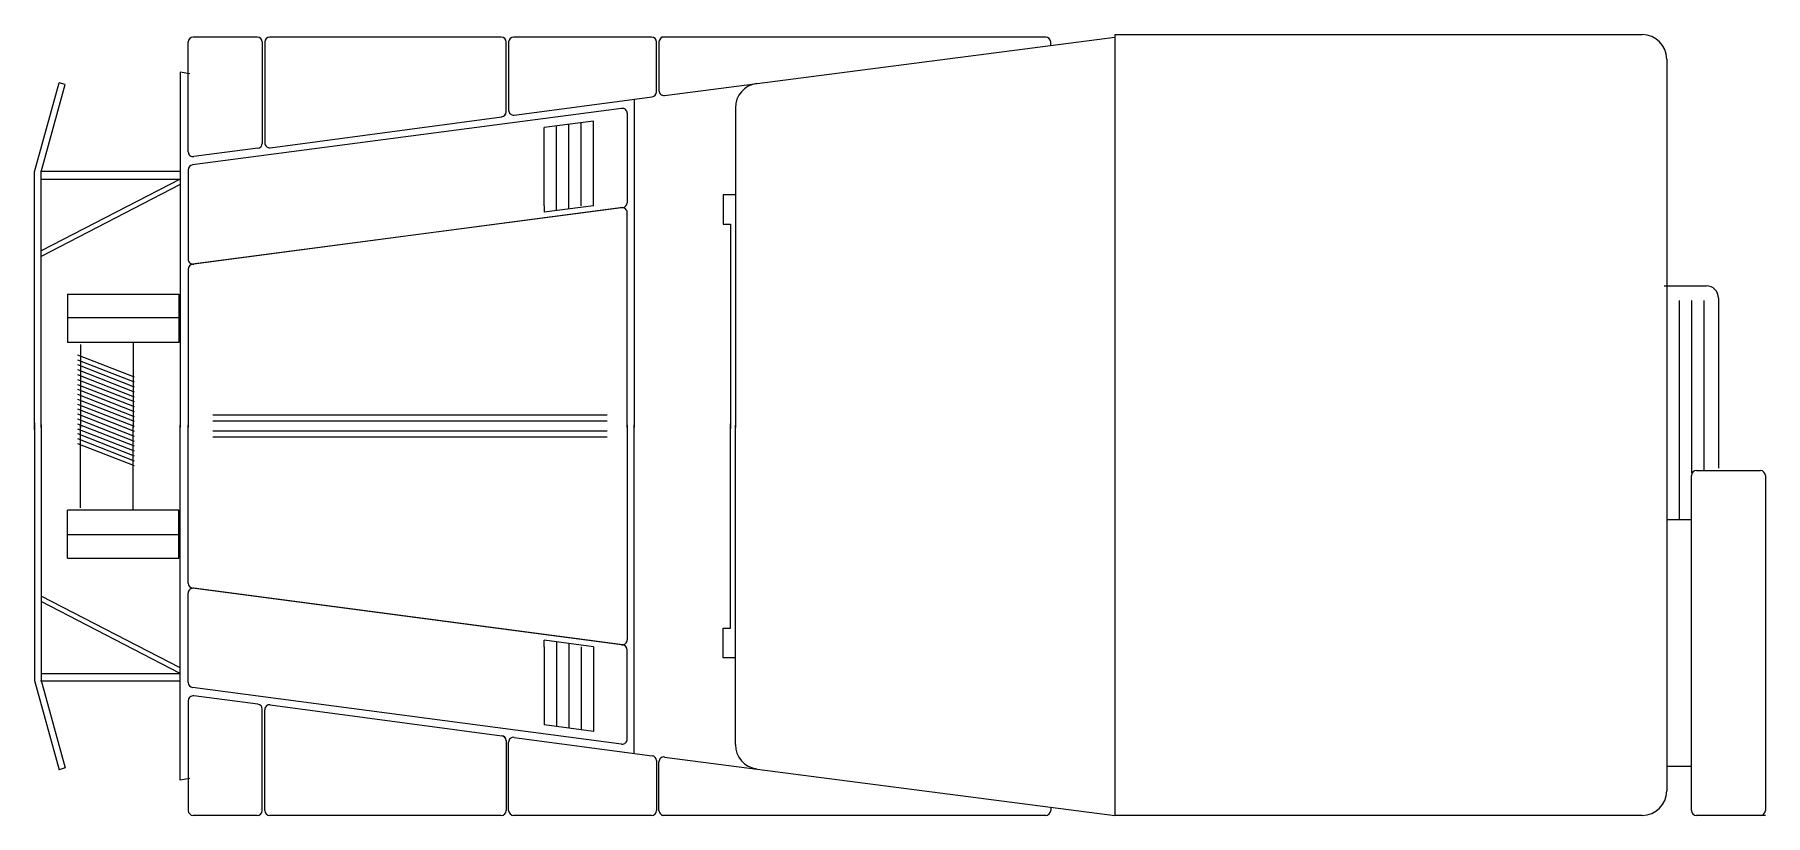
# Model space of a CAD drawing. Extents: x 0 to 365, y -81 to 84.
import ezdxf

# ---------------------------------------------------------------- set-up
doc = ezdxf.new("R2010")
doc.units = 0
doc.header["$LTSCALE"] = 50
doc.header["$MEASUREMENT"] = 0
doc.layers.get('0').update_dxf_attribs({"linetype": 'CONTINUOUS'})

msp = doc.modelspace()

# ---------------------------------------------------------------- linework, layer by layer
at = {"color": 0, "linetype": 'ByBlock'}
for p, q in [((228.02, 84.31), (339.3, 84.31)), ((228.02, 84.31), (228.02, -80.53)), ((32.48, 59.58), (32.48, 82.75)), ((47.06, 83.79), (33.52, 83.79)), ((48.1, 82.75), (48.1, 61.34)), ((48.62, 82.75), (48.62, 61.47)), ((98.54, 83.79), (49.66, 83.79)), ((99.58, 67.99), (99.58, 82.75)), ((100.1, 82.75), (100.1, 68.34)), ((130.26, 83.79), (101.14, 83.79)), ((130.26, 83.79), (101.14, 83.79)), ((131.3, 72.22), (131.3, 82.75)), ((131.82, 82.75), (131.82, 72.49)), ((213.44, 83.79), (132.34, 83.79)), ((213.44, 83.79), (132.86, 83.79)), ((133, 71.46), (228.02, 83.79)), ((214.48, 82.03), (214.48, 82.75)), ((214.48, 82.03), (214.48, 82.75)), ((344.5, 79.11), (344.5, -75.33)), ((0.06, 55.33), (5.24, 74.14)), ((1.45, 55.33), (6.53, 73.78)), ((6.53, 73.78), (5.24, 74.14)), ((30.76, 76.35), (30.76, 1.37)), ((32.8, 76.01), (30.76, 76.35)), ((101.28, 67.31), (130.4, 71.19)), ((126.62, 70.62), (126.62, 1.37)), ((123.94, 68.73), (33.36, 56.8)), ((49.8, 60.44), (98.68, 66.96)), ((118.02, 66.05), (107.62, 64.68)), ((118.02, 48.17), (118.02, 66.05)), ((125.12, 67.7), (125.12, 48.82)), ((147.94, 68.82), (147.94, 1.37)), ((107.62, 48.17), (107.62, 64.68)), ((110.22, 47.14), (110.22, 65.02)), ((112.82, 47.48), (112.82, 65.36)), ((115.42, 48.17), (115.42, 65.7)), ((47.2, 60.31), (33.65, 58.55)), ((0.06, 0.89), (0.06, 55.33)), ((30.86, 55.44), (1.34, 55.44)), ((1.45, 1.35), (1.45, 55.33)), ((32.46, 55.77), (32.46, 36.88)), ((1.45, 53.82), (30.76, 53.82)), ((30.76, 53.82), (1.45, 38.64)), ((30.76, 52.65), (1.45, 37.47)), ((123.94, 47.75), (33.36, 35.82)), ((124.21, 47.79), (33.63, 35.85)), ((118.02, 48.17), (107.62, 46.8)), ((107.62, 48.17), (107.62, 46.8)), ((147.94, 50.51), (145.34, 50.51)), ((145.34, 50.51), (145.34, 44.27)), ((125.12, 1.37), (125.12, 46.72)), ((145.34, 44.27), (146.9, 44.27)), ((146.9, 44.27), (146.9, 1.11)), ((32.46, 34.79), (32.46, 1.37)), ((6.99, 29.49), (6.99, 19.34)), ((6.99, 29.49), (30.53, 29.49)), ((30.53, 29.49), (30.53, 19.34)), ((343.98, 31.27), (352.82, 31.27)), ((347.1, 28.15), (347.1, -18.13)), ((349.7, 28.15), (349.7, -8.25)), ((352.3, 28.15), (352.3, -7.73)), ((355.42, 28.67), (355.42, -7.21)), ((30.53, 24.54), (6.99, 24.54)), ((30.53, 19.34), (6.99, 19.34)), ((9.76, 18.88), (9.76, 1.35)), ((20.84, 19.34), (20.84, 1.35)), ((9.1, 16.71), (21.06, 12.03)), ((9.1, 15.67), (21.06, 10.99)), ((9.1, 14.63), (21.06, 9.95)), ((9.1, 13.59), (21.06, 8.91)), ((9.1, 12.55), (21.06, 7.87)), ((9.1, 11.51), (21.06, 6.83)), ((9.1, 10.47), (21.06, 5.79)), ((9.1, 9.43), (21.06, 4.75)), ((9.1, 8.39), (21.06, 3.71)), ((9.1, 7.35), (21.06, 2.67)), ((9.1, 6.31), (21.06, 1.63)), ((9.1, 5.27), (21.06, 0.59)), ((9.1, 4.23), (21.06, -0.45)), ((120.9, 3.97), (37.7, 3.97)), ((0.06, 2.37), (0.06, -52.07)), ((1.45, 1.91), (1.45, -52.07)), ((9.1, 3.19), (21.06, -1.49)), ((9.1, 2.15), (21.06, -2.53)), ((9.1, 1.11), (21.06, -3.57)), ((9.1, 0.07), (21.06, -4.61)), ((9.76, -15.62), (9.76, 1.91)), ((20.84, -16.08), (20.84, 1.91)), ((30.76, -73.09), (30.76, 1.89)), ((32.46, -31.52), (32.46, 1.89)), ((120.9, 2.67), (37.7, 2.67)), ((120.9, 0.59), (37.7, 0.59)), ((125.12, 1.89), (125.12, -43.46)), ((126.62, -67.36), (126.62, 1.89)), ((146.9, -41.01), (146.9, 2.15)), ((147.94, -65.56), (147.94, 1.89)), ((9.1, -0.97), (21.06, -5.65)), ((9.1, -2.01), (21.06, -6.69)), ((120.9, -0.71), (37.7, -0.71)), ((349.7, -79.49), (349.7, -8.77)), ((350.74, -7.73), (364.26, -7.73)), ((365.3, -8.77), (365.3, -79.49)), ((6.99, -26.23), (6.99, -16.08)), ((30.53, -16.08), (6.99, -16.08)), ((30.53, -26.23), (30.53, -16.08)), ((344.5, -18.13), (344.5, -70.13)), ((349.7, -18.13), (344.5, -18.13)), ((30.53, -21.28), (6.99, -21.28)), ((6.99, -26.23), (30.53, -26.23)), ((123.94, -44.49), (33.36, -32.56)), ((124.21, -44.53), (33.63, -32.59)), ((30.76, -49.39), (1.45, -34.21)), ((30.76, -50.56), (1.45, -35.38)), ((32.46, -52.5), (32.46, -33.62)), ((118.02, -44.91), (107.62, -43.54)), ((107.62, -44.91), (107.62, -43.54)), ((145.34, -47.25), (145.34, -41.01)), ((145.34, -41.01), (146.9, -41.01)), ((107.62, -44.91), (107.62, -61.41)), ((110.22, -43.88), (110.22, -61.76)), ((112.82, -44.22), (112.82, -62.1)), ((115.42, -44.91), (115.42, -62.44)), ((118.02, -44.91), (118.02, -62.79)), ((125.12, -64.44), (125.12, -45.56)), ((147.94, -47.25), (145.34, -47.25)), ((1.45, -50.56), (30.76, -50.56)), ((0.06, -52.07), (5.24, -70.88)), ((30.86, -52.18), (1.34, -52.18)), ((1.45, -52.07), (6.53, -70.52)), ((123.94, -65.47), (33.36, -53.54)), ((32.48, -56.32), (32.48, -79.49)), ((47.2, -57.05), (33.65, -55.29)), ((48.1, -79.49), (48.1, -58.08)), ((48.62, -79.49), (48.62, -58.21)), ((49.8, -57.18), (98.68, -63.7)), ((118.02, -62.79), (107.62, -61.41)), ((99.58, -64.73), (99.58, -79.49)), ((100.1, -79.49), (100.1, -65.08)), ((101.28, -64.05), (130.4, -67.93)), ((131.3, -68.96), (131.3, -79.49)), ((131.82, -79.49), (131.82, -69.23)), ((133, -68.2), (228.02, -80.53)), ((6.53, -70.52), (5.24, -70.88)), ((32.8, -72.75), (30.76, -73.09)), ((344.5, -70.13), (349.7, -70.13)), ((214.48, -78.77), (214.48, -79.49)), ((214.48, -78.77), (214.48, -79.49)), ((47.06, -80.53), (33.52, -80.53)), ((98.54, -80.53), (49.66, -80.53)), ((130.26, -80.53), (101.14, -80.53)), ((130.26, -80.53), (101.14, -80.53)), ((213.44, -80.53), (132.34, -80.53)), ((213.44, -80.53), (132.86, -80.53)), ((339.3, -80.53), (228.02, -80.53)), ((364.26, -80.53), (350.74, -80.53)), ((365.3, -80.53), (350.74, -80.53))]:
    msp.add_line(p, q, dxfattribs=at)
for centre, radius, start, end in [((339.3, 79.11), 5.2, 0, 90), ((33.52, 82.75), 1.04, 90, 180), ((47.06, 82.75), 1.04, 0, 90), ((49.66, 82.75), 1.04, 90, 180), ((98.54, 82.75), 1.04, 0, 90), ((101.14, 82.75), 1.04, 90, 180), ((130.26, 82.75), 1.04, 0, 90), ((132.86, 82.75), 1.04, 90, 180), ((213.44, 82.75), 1.04, 0, 90), ((153.14, 68.82), 5.2, 97.3996, 180), ((130.26, 72.22), 1.04, 277.5946, 0), ((132.86, 72.49), 1.04, 180, 277.3917), ((98.54, 68.02), 1.04, 277.3996, 0), ((98.54, 67.99), 1.04, 277.5946, 0), ((101.14, 68.34), 1.04, 180, 277.5946), ((124.08, 67.7), 1.04, 0, 97.5075), ((124.08, 67.7), 1.04, 0, 97.5075), ((33.52, 59.58), 1.04, 180, 277.3996), ((47.06, 61.34), 1.04, 277.3996, 0), ((49.66, 61.47), 1.04, 180, 277.5946), ((33.5, 55.77), 1.04, 97.5075, 180), ((124.08, 46.72), 1.04, 360, 97.5075), ((124.08, 48.82), 1.04, 277.5075, 0), ((33.5, 36.88), 1.04, 180, 277.5075), ((33.5, 34.79), 1.04, 97.5075, 180), ((352.82, 28.67), 2.6, 0, 90), ((350.74, -8.77), 1.04, 90, 180), ((364.26, -8.77), 1.04, 0, 90), ((33.5, -31.52), 1.04, 180, 262.4925), ((33.5, -33.62), 1.04, 82.4925, 180), ((124.08, -43.46), 1.04, 262.4925, 0), ((124.08, -45.56), 1.04, 0, 82.4925), ((33.5, -52.5), 1.04, 180, 262.4925), ((33.52, -56.32), 1.04, 82.6004, 180), ((47.06, -58.08), 1.04, 0, 82.6004), ((49.66, -58.21), 1.04, 82.4054, 180), ((98.54, -64.73), 1.04, 360, 82.4054), ((98.54, -64.76), 1.04, 0, 82.6004), ((101.14, -65.08), 1.04, 82.4054, 180), ((124.08, -64.44), 1.04, 262.4925, 0), ((124.08, -64.44), 1.04, 262.4925, 0), ((153.14, -65.56), 5.2, 180, 262.6004), ((130.26, -68.96), 1.04, 0, 82.4054), ((132.86, -69.23), 1.04, 82.6083, 180), ((339.3, -75.33), 5.2, 270, 0), ((33.52, -79.49), 1.04, 180, 270), ((47.06, -79.49), 1.04, 270, 0), ((49.66, -79.49), 1.04, 180, 270), ((98.54, -79.49), 1.04, 270, 0), ((101.14, -79.49), 1.04, 180, 270), ((130.26, -79.49), 1.04, 270, 0), ((132.86, -79.49), 1.04, 180, 270), ((213.44, -79.49), 1.04, 270, 0), ((350.74, -79.49), 1.04, 180, 270), ((364.26, -79.49), 1.04, 270, 0)]:
    msp.add_arc(centre, radius, start, end, dxfattribs=at)

doc.saveas('drawing.dxf')
